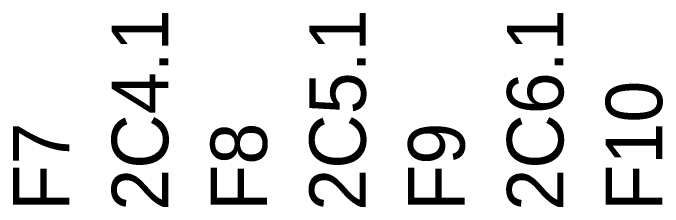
# Model space of a CAD drawing. Header units: millimetres. Extents: x 2151 to 5908, y -441 to 3322.
# Drawn here: x 3275.02 to 3321.07, y 1981.81 to 1995.55 of the extents above; entities that cross this region are included whole.
import ezdxf

# ---------------------------------------------------------------- set-up
doc = ezdxf.new("R2010")
doc.units = ezdxf.units.MM
doc.styles.add('CP_SIGNAL', font='cp_simplex.shx')

msp = doc.modelspace()

# ---------------------------------------------------------------- texts
at = {"char_height": 4, "width": 50, "attachment_point": 1, "rotation": 90, "style": 'CP_SIGNAL'}
for s, insert in [('\\pxi0,l1,sm1,qj;2C4.1', (3282.016, 1977.54)), ('\\pxi0,l1,sm1,qj;2C5.1', (3296.016, 1977.54)), ('\\pxi0,l1,sm1,qj;2C6.1', (3310.016, 1977.54)), ('\\pxi0,l1,sm1,qj;F10', (3317.016, 1977.54)), ('\\pxi0,l1,sm1,qj;F7', (3275.016, 1977.54)), ('\\pxi0,l1,sm1,qj;F8', (3289.016, 1977.54)), ('\\pxi0,l1,sm1,qj;F9', (3303.016, 1977.54))]:
    msp.add_mtext(s, dxfattribs=dict(at, insert=insert))

doc.saveas('drawing.dxf')
